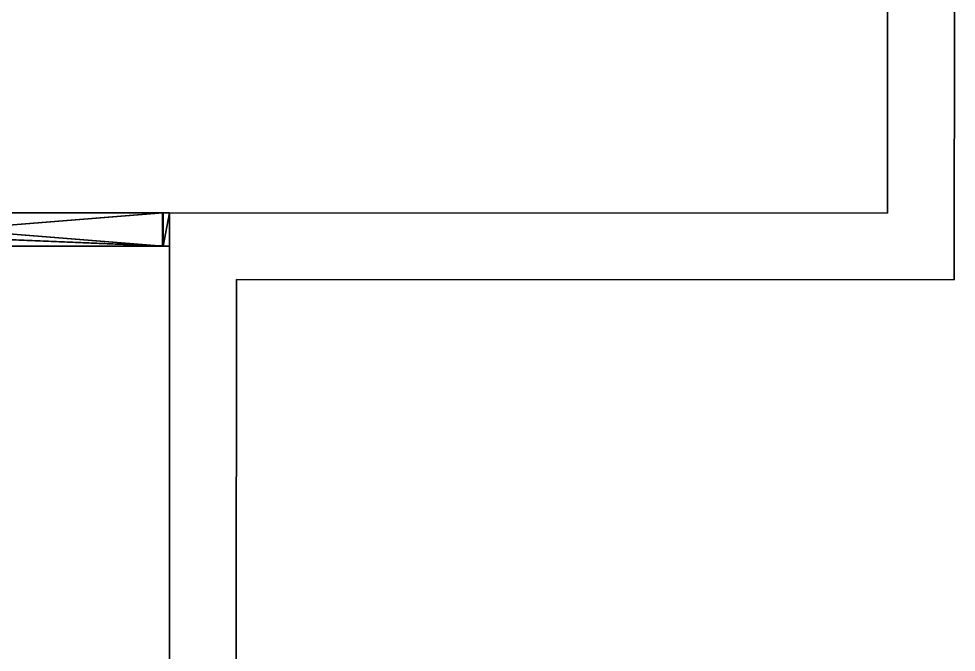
# Model space of a CAD drawing. Extents: x -15.3 to 44, y -4.2 to 20.6.
# Drawn here: x 34.509 to 37.317, y 7.787 to 9.686 of the extents above; entities that cross this region are included whole.
import ezdxf
from ezdxf.enums import TextEntityAlignment as Align

# ---------------------------------------------------------------- set-up
doc = ezdxf.new("R2010")
doc.units = 0
doc.header["$MEASUREMENT"] = 0
for name, color, linetype in [('rexp_3D-Objekte', 7, 'Continuous'), ('rexp_Grundobjekte', 7, 'Continuous'), ('rexp_Raum_Besch', 7, 'Continuous'), ('rexp_Raumelemente', 7, 'Continuous')]:
    doc.layers.add(name, color=color, linetype=linetype)

# ---------------------------------------------------------------- blocks, each defined once
blk = doc.blocks.new('rexp_room_100')
at = {"layer": 'rexp_Raumelemente', "color": 251, "true_color": 0x646464}
for p, q in [((52.2941, 21.57, 3.03), (52.2879, 12.7839, 3.03)), ((52.2941, 21.57), (52.2879, 12.7839)), ((52.2879, 12.7839, 3.03), (52.2941, 21.57, 3.03)), ((52.094, 21.37), (52.088, 12.984)), ((52.088, 12.984, 2.83), (52.094, 21.37, 2.83)), ((52.088, 12.984), (52.094, 21.37)), ((52.094, 21.37, 2.83), (52.088, 12.984, 2.83)), ((49.938, 12.985), (49.937, 8.063)), ((49.937, 8.063, 2.83), (49.938, 12.985, 2.83)), ((49.937, 8.063), (49.938, 12.985)), ((49.938, 12.985, 2.83), (49.937, 8.063, 2.83)), ((52.088, 12.984), (49.938, 12.985)), ((49.938, 12.985, 2.83), (52.088, 12.984, 2.83)), ((49.938, 12.985), (49.938, 12.985, 2.83)), ((49.938, 12.985), (52.088, 12.984)), ((49.938, 12.985, 2.83), (49.938, 12.985)), ((52.088, 12.984, 2.83), (49.938, 12.985, 2.83)), ((52.088, 12.984), (52.088, 12.984, 2.83)), ((52.088, 12.984, 2.83), (52.088, 12.984)), ((50.138, 12.7849, 3.03), (50.137, 7.863, 3.03)), ((50.138, 12.7849), (50.137, 7.863)), ((50.137, 7.863, 3.03), (50.138, 12.7849, 3.03)), ((52.2879, 12.7839, 3.03), (50.138, 12.7849, 3.03)), ((50.138, 12.7849, 3.03), (50.138, 12.7849)), ((52.2879, 12.7839), (50.138, 12.7849)), ((50.138, 12.7849, 3.03), (52.2879, 12.7839, 3.03)), ((50.138, 12.7849), (50.138, 12.7849, 3.03)), ((52.2879, 12.7839, 3.03), (52.2879, 12.7839)), ((52.2879, 12.7839), (52.2879, 12.7839, 3.03))]:
    blk.add_line(p, q, dxfattribs=at)
at = {"layer": 'rexp_Raum_Besch', "flags": 10}
for tag, rotation, p in [('L_257_9_0', 0, (45.5615, 22.811)), ('L_257_8_0', 270, (50.2285, 21.9402)), ('L_257_7_0', 0.0001, (51.011, 21.67)), ('L_257_6_0', 89.959, (52.391, 17.1768)), ('L_257_10_0', 90, (40.894, 15.288)), ('L_257_5_0', 359.9733, (51.0129, 12.6845)), ('L_257_4_0', 270, (50.2375, 10.5239)), ('L_257_3_0', 359.9869, (45.5654, 7.764))]:
    blk.add_attdef(tag, text='', height=0.1, rotation=rotation, dxfattribs=at).set_placement(p, align=Align.MIDDLE_CENTER)
at = {"layer": 'rexp_Raum_Besch', "flags": 8}
blk.add_attdef('Label', (-0.3, -0.3), '', height=0.1, dxfattribs=at)

msp = doc.modelspace()

# ---------------------------------------------------------------- block references
at = {"layer": 'rexp_Raumelemente'}
msp.add_blockref('rexp_room_100', (-14.977, -3.8807), dxfattribs=at)

# ---------------------------------------------------------------- meshes
at = {"layer": 'rexp_3D-Objekte', "color": 254, "true_color": 0xe1e1e1}
mesh = msp.add_polyface(dxfattribs=at)
corners = [(34.9609, 9.1039, -0.0006), (34.9421, 9.1039, 0), (34.9609, 9.1039, 0), (34.9421, 9.1039, 2.28), (34.9609, 9.1039, 2.8294), (33.6921, 9.1039, 2.28), (32.5419, 9.1039, 2.8294), (33.6921, 9.1039, 0), (32.5419, 9.1039, -0.0006), (33.6921, 9.0039, 2.28), (34.9421, 9.0039, 2.28), (34.9421, 9.0039, 2.8294), (34.9609, 9.0039, 2.8294), (34.9421, 9.0039, 0), (34.9609, 9.0039, -0.0006), (33.6921, 9.0039, 0), (32.5419, 9.0039, -0.0006), (32.5419, 9.0039, 2.8294)]
mesh.append_faces([[corners[k] for k in face] for face in [(0, 1, 2, 0), (2, 3, 4, 2), (4, 5, 6, 4), (6, 7, 8, 6), (8, 1, 0, 8), (11, 10, 12, 11), (12, 13, 14, 12), (14, 15, 16, 14), (16, 9, 17, 16), (6, 11, 4, 6)]], dxfattribs={"vtx0": -1, "vtx1": -1, "vtx3": -1, "color": 254})
mesh.append_faces([[corners[k] for k in face] for face in [(9, 11, 17, 9)]], dxfattribs={"vtx0": -1, "vtx2": -1, "vtx3": -1, "color": 254})
mesh.append_faces([[corners[k] for k in face] for face in [(14, 4, 12, 14)]], dxfattribs={"vtx0": -1, "vtx3": -1, "color": 254})
mesh.append_faces([[corners[k] for k in face] for face in [(1, 3, 2, 1), (3, 5, 4, 3), (5, 7, 6, 5), (7, 1, 8, 7), (9, 10, 11, 9), (10, 13, 12, 10), (13, 15, 14, 13), (15, 9, 16, 15), (2, 4, 14, 2)]], dxfattribs={"vtx1": -1, "vtx2": -1, "vtx3": -1, "color": 254})
mesh.append_faces([[corners[k] for k in face] for face in [(3, 10, 5, 3), (1, 13, 3, 1), (7, 15, 1, 7), (5, 9, 7, 5), (0, 2, 14, 0), (8, 16, 6, 8), (17, 11, 6, 17), (16, 8, 14, 16)]], dxfattribs={"vtx1": -1, "vtx3": -1, "color": 254})
mesh.append_faces([[corners[k] for k in face] for face in [(10, 9, 5, 10), (13, 10, 3, 13), (15, 13, 1, 15), (9, 15, 7, 9), (16, 17, 6, 16), (11, 12, 4, 11), (8, 0, 14, 8)]], dxfattribs={"vtx2": -1, "vtx3": -1, "color": 254})
at = {"layer": 'rexp_Grundobjekte', "color": 31, "true_color": 0xddbd84}
mesh = msp.add_polyface(dxfattribs=at)
corners = [(33.6939, 9.1038, 2.28), (33.6939, 9.0038, 2.28), (34.9399, 9.1038, 2.28), (34.9399, 9.0038, 2.28), (34.9399, 9.1038), (34.9399, 9.0038), (33.6939, 9.1038), (33.6939, 9.0038), (33.6939, 9.0038), (33.6939, 9.0038, 2.28), (33.6939, 9.1038), (33.6939, 9.1038, 2.28), (34.9399, 9.0038), (34.9399, 9.0038, 2.28), (33.6939, 9.0038), (33.6939, 9.0038, 2.28), (34.9399, 9.1038), (34.9399, 9.1038, 2.28), (34.9399, 9.0038), (34.9399, 9.0038, 2.28), (33.6939, 9.1038), (33.6939, 9.1038, 2.28), (34.9399, 9.1038), (34.9399, 9.1038, 2.28)]
mesh.append_faces([[corners[k] for k in face] for face in [(0, 1, 2, 0), (4, 5, 6, 4), (8, 9, 10, 8), (12, 13, 14, 12), (16, 17, 18, 16), (20, 21, 22, 20)]], dxfattribs={"vtx1": -1, "vtx3": -1, "color": 31})
mesh.append_faces([[corners[k] for k in face] for face in [(1, 3, 2, 1), (5, 7, 6, 5), (9, 11, 10, 9), (13, 15, 14, 13), (17, 19, 18, 17), (21, 23, 22, 21)]], dxfattribs={"vtx2": -1, "vtx3": -1, "color": 31})

doc.saveas('drawing.dxf')
